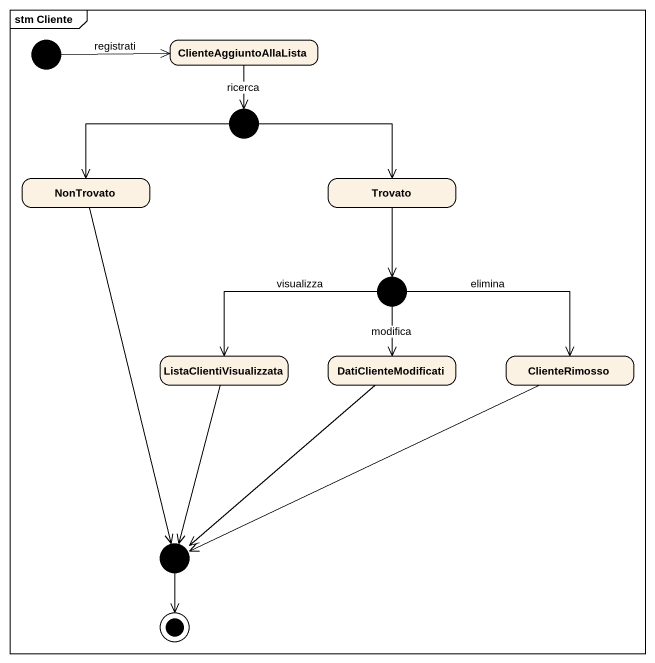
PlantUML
@startuml
mainframe stm Cliente
hide empty description
state ClienteAggiuntoAllaLista
state junction1 <<choice>>
state NonTrovato
state Trovato
state junction2 <<choice>>
state ListaClientiVisualizzata
state DatiClienteModificati
state ClienteRimosso
state junction3 <<choice>>
[*] -right-> ClienteAggiuntoAllaLista : registrati
ClienteAggiuntoAllaLista --> junction1 : ricerca
junction1 -left-> NonTrovato
junction1 -right-> Trovato
NonTrovato --> junction3
Trovato --> junction2
junction2 -left-> ListaClientiVisualizzata : visualizza
junction2 --> DatiClienteModificati : modifica
junction2 -right-> ClienteRimosso : elimina
ListaClientiVisualizzata --> junction3
DatiClienteModificati --> junction3
ClienteRimosso -left-> junction3
junction3 --> [*]
@enduml
